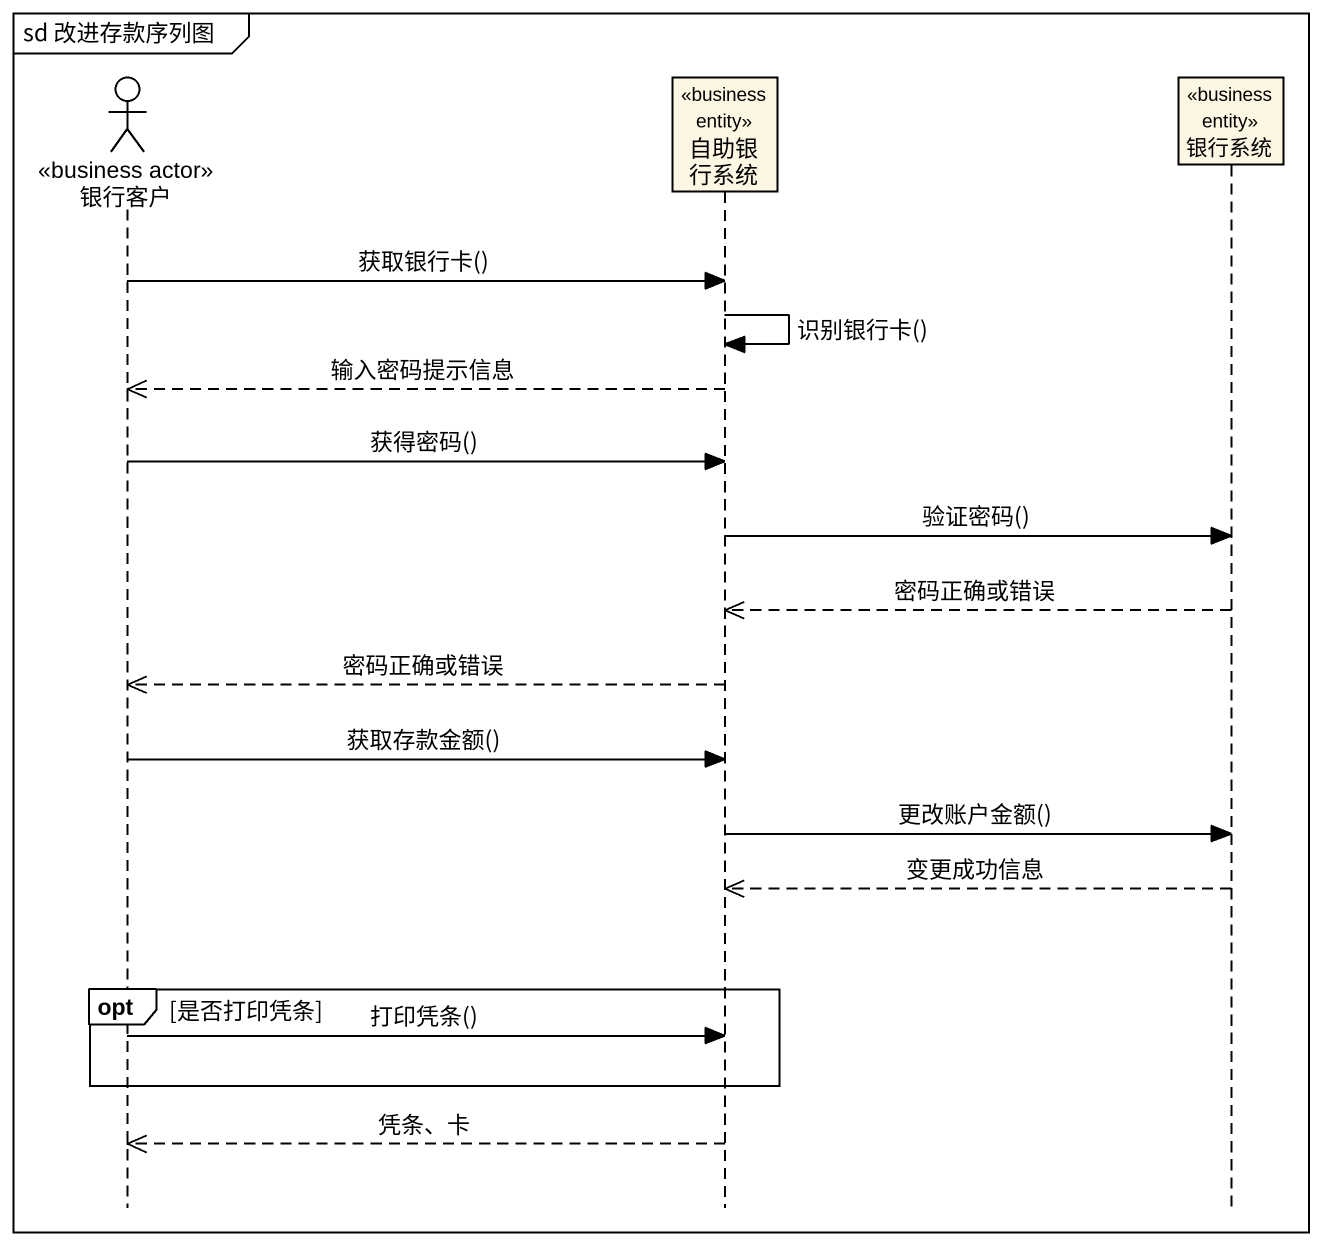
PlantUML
@startuml
mainframe sd 改进存款序列图
hide footbox
actor 银行客户 <<business actor>>
participant 自助银行系统 <<business entity>>
participant 银行系统 <<business entity>>

银行客户 -> 自助银行系统 : 获取银行卡()
自助银行系统 -> 自助银行系统 : 识别银行卡()
自助银行系统 -->> 银行客户 : 输入密码提示信息
银行客户 -> 自助银行系统 : 获得密码()
自助银行系统 -> 银行系统 : 验证密码()
银行系统 -->> 自助银行系统 : 密码正确或错误
自助银行系统 -->> 银行客户 : 密码正确或错误
银行客户 -> 自助银行系统 : 获取存款金额()
自助银行系统 -> 银行系统 : 更改账户金额()
银行系统 -->> 自助银行系统 : 变更成功信息
opt 是否打印凭条
  银行客户 -> 自助银行系统 : 打印凭条()
end
自助银行系统 -->> 银行客户 : 凭条、卡
@enduml
